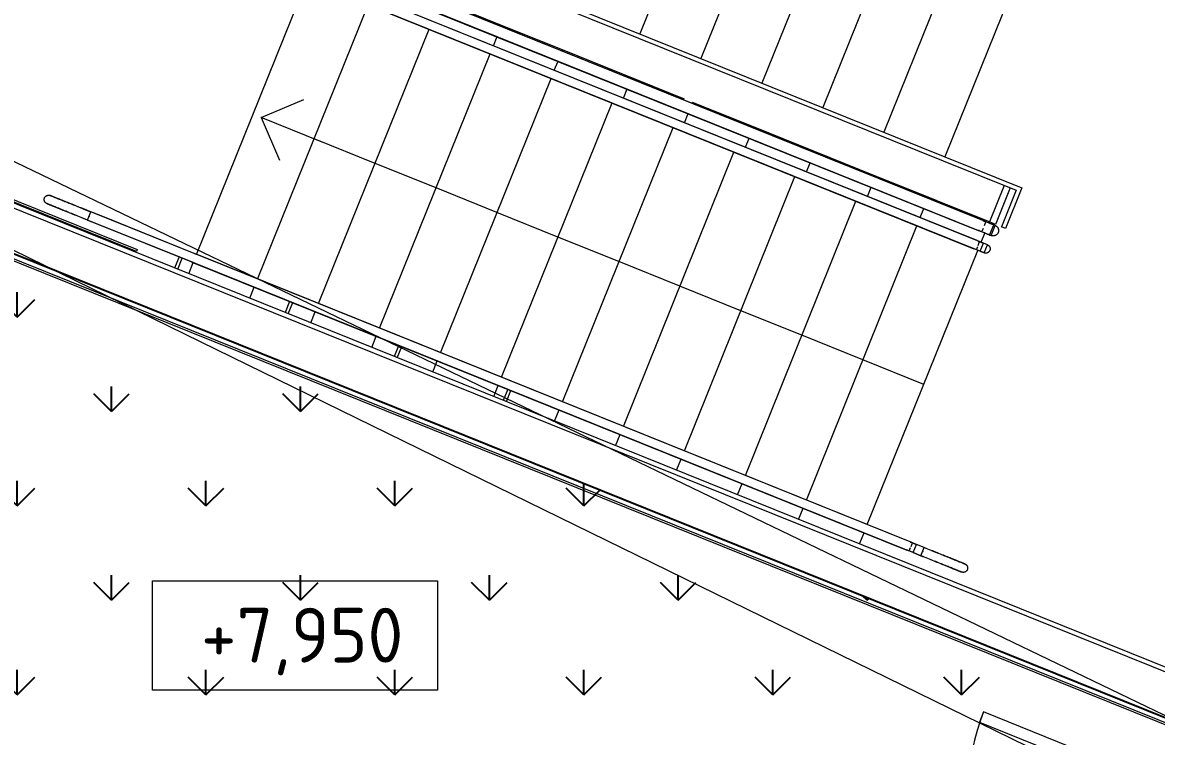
# Model space of a CAD drawing. Header units: millimetres. Extents: x -584918 to 2941280, y 3000189 to 4229862.
# Drawn here: x -462288 to -457115, y 4054237 to 4057495 of the extents above; entities that cross this region are included whole.
import ezdxf

# ---------------------------------------------------------------- set-up
doc = ezdxf.new("R2010")
doc.units = ezdxf.units.MM
for name, color, linetype, lineweight in [('Аннотация', 7, 'Continuous', 0), ('Двери', 7, 'Continuous', 0), ('Лестницы', 7, 'Continuous', 0), ('Ограждение', 7, 'Continuous', 0), ('Отметки', 7, 'Continuous', 0), ('Стены внутренние', 7, 'Continuous', 0), ('Стены отделка', 7, 'Continuous', 0), ('Стрелки вверх', 7, 'Continuous', 0), ('экспертиза ДУ', 1, 'Continuous', 0), ('экспертиза условные обозначения', 1, 'Continuous', 0)]:
    doc.layers.add(name, color=color, linetype=linetype, lineweight=lineweight)
doc.styles.add('GOST Common_2', font='', dxfattribs={"height": 500})
doc.styles.get('GOST Common_2').set_extended_font_data('GOST Common')

# ---------------------------------------------------------------- blocks, each defined once
blk = doc.blocks.new('ASVP_ДверьАлюминиеваяВитражная_2 полотна - Остекленная Внутренняя-6432282-АР Этаж 03')
at = {"layer": 'Двери', "lineweight": 18}
for p, q in [((-725, 32.5), (-725, -32.5)), ((-655, 32.5), (-725, 32.5)), ((-665, -32.5), (-665, 17.5)), ((-665, 17.5), (-655, 17.5)), ((-655, 17.5), (-655, 32.5)), ((655, 32.5), (725, 32.5)), ((655, 17.5), (655, 32.5)), ((665, 17.5), (655, 17.5)), ((665, -32.5), (665, 17.5)), ((725, 32.5), (725, -32.5)), ((-725, -32.5), (-665, -32.5)), ((-615, -32.5), (-665, -32.5)), ((-665, -32.5), (-665, -942.5)), ((-615, -942.5), (-615, -32.5)), ((615, -452.5), (615, -32.5)), ((615, -32.5), (665, -32.5)), ((665, -32.5), (665, -452.5)), ((725, -32.5), (665, -32.5)), ((665, -452.5), (615, -452.5)), ((-665, -942.5), (-615, -942.5))]:
    blk.add_line(p, q, dxfattribs=at)
at = {"layer": 'Двери'}
for centre, radius, start, end in [((-665, -32.5), 910, 270, 0), ((665, -32.5), 420, 180, 270)]:
    blk.add_arc(centre, radius, start, end, dxfattribs=at)
blk = doc.blocks.new('Ограждение - Ограждение-6853396-АР Этаж 03')
at = {"layer": 'Ограждение'}
for p, q in [((-20325.7, 32857.3), (-17237.1, 31612.6)), ((-20318.3, 32875.8), (-17229.6, 31631.2)), ((-17237.1, 31612.6), (-16903.2, 31478)), ((-17229.6, 31631.2), (-16877.2, 31489.1)), ((-16903.2, 31478), (-16970.5, 31311.1)), ((-16877.2, 31489.1), (-16951.9, 31303.6)), ((-16951.9, 31303.6), (-16970.5, 31311.1))]:
    blk.add_line(p, q, dxfattribs=at)
blk = doc.blocks.new('Тип перил - Перила_Внутренний_-6857432-АР Этаж 03')
at = {"layer": 'Ограждение'}
for p, q in [((-21134.5, 31358.6), (-21132.8, 31363)), ((-21079.8, 31360.7), (-21126.2, 31379.3)), ((-20654.8, 31189.4), (-21079.8, 31360.7)), ((-21141.1, 31342.2), (-21094.7, 31323.5)), ((-21094.7, 31323.5), (-20669.8, 31152.3)), ((-20657.3, 31147.3), (-17402.8, 29835.7)), ((-17387.8, 29872.8), (-20642.4, 31184.4)), ((-17323.3, 29846.9), (-17358.8, 29861.1)), ((-17373.7, 29824), (-17338.3, 29809.8)), ((-17329.9, 29830.5), (-17331.8, 29826))]:
    blk.add_line(p, q, dxfattribs=at)
at = {"layer": 'Ограждение', "flags": 128}
for points in [[(-20669.8, 31152.3), (-20668.6, 31151.8), (-20667.5, 31151.4), (-20666.4, 31150.9), (-20665.3, 31150.5), (-20664.2, 31150.1), (-20663.1, 31149.6), (-20662.1, 31149.2), (-20661, 31148.8), (-20660, 31148.3), (-20658.9, 31147.9), (-20657.9, 31147.5), (-20657.3, 31147.3)], [(-20642.4, 31184.4), (-20643.4, 31184.8), (-20644.4, 31185.2), (-20645.4, 31185.6), (-20646.5, 31186), (-20647.6, 31186.5), (-20648.6, 31186.9), (-20649.7, 31187.3), (-20650.8, 31187.8), (-20651.9, 31188.2), (-20653, 31188.7), (-20654.2, 31189.1), (-20654.8, 31189.4)], [(-17387.8, 29872.8), (-17385.5, 29871.9), (-17383.1, 29870.9), (-17380.6, 29869.9), (-17378.2, 29869), (-17375.7, 29868), (-17373.2, 29866.9), (-17370.6, 29865.9), (-17368.1, 29864.9), (-17365.5, 29863.8), (-17362.9, 29862.8), (-17360.3, 29861.8), (-17358.8, 29861.1)], [(-17373.7, 29824), (-17376.3, 29825.1), (-17378.9, 29826.1), (-17381.5, 29827.2), (-17384.1, 29828.2), (-17386.6, 29829.2), (-17389.2, 29830.3), (-17391.7, 29831.3), (-17394.1, 29832.3), (-17396.6, 29833.2), (-17399, 29834.2), (-17401.4, 29835.2), (-17402.8, 29835.7)]]:
    blk.add_lwpolyline(points, dxfattribs=at)
blk = doc.blocks.new('Тип перил - Дуга D40_расстояние между поручнями 400-V18-АР Этаж 03')
at = {"layer": 'Ограждение'}
for p, q in [((0, 0), (0, 2.3)), ((0, -2.5), (0, 0))]:
    blk.add_line(p, q, dxfattribs=at)
at = {"layer": 'Ограждение', "flags": 128}
for points in [[(0, 20), (8, 20), (16, 20), (23.9, 20), (31.9, 20), (39.7, 20), (47.5, 20), (55.3, 20), (62.9, 20), (70.5, 20), (77.9, 20), (85.2, 20), (92.4, 20), (99.4, 20), (106.2, 20), (112.9, 20), (119.4, 20), (125.8, 20), (131.9, 20), (137.8, 20), (143.5, 20), (148.9, 20), (154.1, 20), (159.1, 20), (163.8, 20), (168.3, 20), (172.5, 20), (176.4, 20), (180, 20), (183.4, 20), (186.4, 20), (189.2, 20), (191.6, 20), (193.7, 20), (195.6, 20), (197.1, 20), (198.3, 20), (199.2, 20), (199.7, 20), (200, 20), (200, 20)], [(200, 20), (199.8, 20), (199.4, 20), (198.6, 20), (197.4, 20), (196, 20), (194.3, 20), (192.2, 20), (189.8, 20), (187.2, 20), (184.2, 20), (181, 20), (177.4, 20), (173.6, 20), (169.5, 20), (165.1, 20), (160.4, 20), (155.5, 20), (150.4, 20), (145, 20), (139.3, 20), (133.5, 20), (127.4, 20), (121.2, 20), (114.7, 20), (108.1, 20), (101.2, 20), (94.3, 20), (87.1, 20), (79.9, 20), (72.5, 20), (65, 20), (57.3, 20), (49.6, 20), (41.8, 20), (34, 20), (26.1, 20), (18.1, 20), (10.2, 20), (2.2, 20), (0, 20)], [(200, 20), (200.8, 20), (201.6, 19.9), (202.4, 19.9), (203.2, 19.7), (204, 19.6), (204.8, 19.4), (205.5, 19.2), (206.3, 19), (207, 18.7), (207.8, 18.4), (208.5, 18.1), (209.2, 17.7), (209.9, 17.4), (210.6, 16.9), (211.3, 16.5), (211.9, 16), (212.6, 15.6), (213.2, 15), (213.8, 14.5), (214.3, 13.9), (214.9, 13.3), (215.4, 12.7), (215.9, 12.1), (216.4, 11.5), (216.8, 10.8), (217.2, 10.1), (217.6, 9.4), (218, 8.7), (218.3, 8), (218.6, 7.2), (218.9, 6.5), (219.2, 5.7), (219.4, 5), (219.6, 4.2), (219.7, 3.4), (219.8, 2.6), (219.9, 1.8), (220, 1), (220, 0.2), (220, 0)], [(220, 0), (220, -0.8), (219.9, -1.6), (219.9, -2.4), (219.7, -3.2), (219.6, -4), (219.4, -4.8), (219.2, -5.5), (219, -6.3), (218.7, -7), (218.4, -7.8), (218.1, -8.5), (217.7, -9.2), (217.4, -9.9), (216.9, -10.6), (216.5, -11.3), (216, -11.9), (215.6, -12.6), (215, -13.2), (214.5, -13.8), (213.9, -14.3), (213.3, -14.9), (212.7, -15.4), (212.1, -15.9), (211.5, -16.4), (210.8, -16.8), (210.1, -17.2), (209.4, -17.6), (208.7, -18), (208, -18.3), (207.2, -18.6), (206.5, -18.9), (205.7, -19.2), (205, -19.4), (204.2, -19.6), (203.4, -19.7), (202.6, -19.8), (201.8, -19.9), (201, -20), (200.2, -20), (200, -20)], [(0, -20), (8, -20), (16, -20), (23.9, -20), (31.9, -20), (39.7, -20), (47.5, -20), (55.3, -20), (62.9, -20), (70.5, -20), (77.9, -20), (85.2, -20), (92.4, -20), (99.4, -20), (106.2, -20), (112.9, -20), (119.4, -20), (125.8, -20), (131.9, -20), (137.8, -20), (143.5, -20), (148.9, -20), (154.1, -20), (159.1, -20), (163.8, -20), (168.3, -20), (172.5, -20), (176.4, -20), (180, -20), (183.4, -20), (186.4, -20), (189.2, -20), (191.6, -20), (193.7, -20), (195.6, -20), (197.1, -20), (198.3, -20), (199.2, -20), (199.7, -20), (200, -20), (200, -20)], [(200, -20), (199.8, -20), (199.4, -20), (198.6, -20), (197.4, -20), (196, -20), (194.3, -20), (192.2, -20), (189.8, -20), (187.2, -20), (184.2, -20), (181, -20), (177.4, -20), (173.6, -20), (169.5, -20), (165.1, -20), (160.4, -20), (155.5, -20), (150.4, -20), (145, -20), (139.3, -20), (133.5, -20), (127.4, -20), (121.2, -20), (114.7, -20), (108.1, -20), (101.2, -20), (94.3, -20), (87.1, -20), (79.9, -20), (72.5, -20), (65, -20), (57.3, -20), (49.6, -20), (41.8, -20), (34, -20), (26.1, -20), (18.1, -20), (10.2, -20), (2.2, -20), (0, -20)]]:
    blk.add_lwpolyline(points, dxfattribs=at)
blk = doc.blocks.new('Тип перил - Дуга D40_расстояние между поручнями 400-V19-АР Этаж 03')
at = {"layer": 'Ограждение'}
for p, q in [((0, 0), (0, 2.3)), ((0, -2.3), (0, 0))]:
    blk.add_line(p, q, dxfattribs=at)
at = {"layer": 'Ограждение', "flags": 128}
for points in [[(0, 20), (8, 20), (16, 20), (23.9, 20), (31.9, 20), (39.7, 20), (47.5, 20), (55.3, 20), (62.9, 20), (70.5, 20), (77.9, 20), (85.2, 20), (92.4, 20), (99.4, 20), (106.2, 20), (112.9, 20), (119.4, 20), (125.8, 20), (131.9, 20), (137.8, 20), (143.5, 20), (148.9, 20), (154.1, 20), (159.1, 20), (163.8, 20), (168.3, 20), (172.5, 20), (176.4, 20), (180, 20), (183.4, 20), (186.4, 20), (189.2, 20), (191.6, 20), (193.7, 20), (195.6, 20), (197.1, 20), (198.3, 20), (199.2, 20), (199.7, 20), (200, 20), (200, 20)], [(200, 20), (199.8, 20), (199.4, 20), (198.6, 20), (197.4, 20), (196, 20), (194.3, 20), (192.2, 20), (189.8, 20), (187.2, 20), (184.2, 20), (181, 20), (177.4, 20), (173.6, 20), (169.5, 20), (165.1, 20), (160.4, 20), (155.5, 20), (150.4, 20), (145, 20), (139.3, 20), (133.5, 20), (127.4, 20), (121.2, 20), (114.7, 20), (108.1, 20), (101.2, 20), (94.3, 20), (87.1, 20), (79.9, 20), (72.5, 20), (65, 20), (57.3, 20), (49.6, 20), (41.8, 20), (34, 20), (26.1, 20), (18.1, 20), (10.2, 20), (2.2, 20), (0, 20)], [(200, 20), (200.8, 20), (201.6, 19.9), (202.4, 19.9), (203.2, 19.7), (204, 19.6), (204.8, 19.4), (205.5, 19.2), (206.3, 19), (207, 18.7), (207.8, 18.4), (208.5, 18.1), (209.2, 17.7), (209.9, 17.4), (210.6, 16.9), (211.3, 16.5), (211.9, 16), (212.6, 15.6), (213.2, 15), (213.8, 14.5), (214.3, 13.9), (214.9, 13.3), (215.4, 12.7), (215.9, 12.1), (216.4, 11.5), (216.8, 10.8), (217.2, 10.1), (217.6, 9.4), (218, 8.7), (218.3, 8), (218.6, 7.2), (218.9, 6.5), (219.2, 5.7), (219.4, 5), (219.6, 4.2), (219.7, 3.4), (219.8, 2.6), (219.9, 1.8), (220, 1), (220, 0.2), (220, 0)], [(0, -20), (8, -20), (16, -20), (23.9, -20), (31.9, -20), (39.7, -20), (47.5, -20), (55.3, -20), (62.9, -20), (70.5, -20), (77.9, -20), (85.2, -20), (92.4, -20), (99.4, -20), (106.2, -20), (112.9, -20), (119.4, -20), (125.8, -20), (131.9, -20), (137.8, -20), (143.5, -20), (148.9, -20), (154.1, -20), (159.1, -20), (163.8, -20), (168.3, -20), (172.5, -20), (176.4, -20), (180, -20), (183.4, -20), (186.4, -20), (189.2, -20), (191.6, -20), (193.7, -20), (195.6, -20), (197.1, -20), (198.3, -20), (199.2, -20), (199.7, -20), (200, -20), (200, -20)], [(200, -20), (199.8, -20), (199.4, -20), (198.6, -20), (197.4, -20), (196, -20), (194.3, -20), (192.2, -20), (189.8, -20), (187.2, -20), (184.2, -20), (181, -20), (177.4, -20), (173.6, -20), (169.5, -20), (165.1, -20), (160.4, -20), (155.5, -20), (150.4, -20), (145, -20), (139.3, -20), (133.5, -20), (127.4, -20), (121.2, -20), (114.7, -20), (108.1, -20), (101.2, -20), (94.3, -20), (87.1, -20), (79.9, -20), (72.5, -20), (65, -20), (57.3, -20), (49.6, -20), (41.8, -20), (34, -20), (26.1, -20), (18.1, -20), (10.2, -20), (2.2, -20), (0, -20)], [(220, 0), (220, -0.8), (219.9, -1.6), (219.9, -2.4), (219.7, -3.2), (219.6, -4), (219.4, -4.8), (219.2, -5.5), (219, -6.3), (218.7, -7), (218.4, -7.8), (218.1, -8.5), (217.7, -9.2), (217.4, -9.9), (216.9, -10.6), (216.5, -11.3), (216, -11.9), (215.6, -12.6), (215, -13.2), (214.5, -13.8), (213.9, -14.3), (213.3, -14.9), (212.7, -15.4), (212.1, -15.9), (211.5, -16.4), (210.8, -16.8), (210.1, -17.2), (209.4, -17.6), (208.7, -18), (208, -18.3), (207.2, -18.6), (206.5, -18.9), (205.7, -19.2), (205, -19.4), (204.2, -19.6), (203.4, -19.7), (202.6, -19.8), (201.8, -19.9), (201, -20), (200.2, -20), (200, -20)]]:
    blk.add_lwpolyline(points, dxfattribs=at)
blk = doc.blocks.new('Тип перил - Перила_Внутренний_-V20-АР Этаж 03')
at = {"layer": 'Ограждение'}
for p, q in [((-21141.1, 31342.2), (-21126.2, 31379.3)), ((-20654.8, 31189.4), (-21126.2, 31379.3)), ((-20669.8, 31152.3), (-21141.1, 31342.2)), ((-20649, 31143.9), (-20669.8, 31152.3)), ((-20634.1, 31181), (-20654.8, 31189.4)), ((-17394.5, 29832.4), (-20649, 31143.9)), ((-17379.5, 29869.5), (-20634.1, 31181)), ((-17383.1, 29852.2), (-17376.6, 29868.3)), ((-17383.1, 29852.2), (-17376.6, 29868.3)), ((-17376.6, 29868.3), (-17379.5, 29869.5)), ((-17358.8, 29861.1), (-17376.6, 29868.3)), ((-17373.7, 29824), (-17358.8, 29861.1)), ((-17373.7, 29824), (-17358.8, 29861.1)), ((-17323.3, 29846.9), (-17358.8, 29861.1)), ((-17391.6, 29831.2), (-17394.5, 29832.4)), ((-17391.6, 29831.2), (-17385.3, 29846.8)), ((-17391.6, 29831.2), (-17385.3, 29846.8)), ((-17373.7, 29824), (-17391.6, 29831.2)), ((-17338.3, 29809.8), (-17373.7, 29824)), ((-17338.3, 29809.8), (-17323.3, 29846.9))]:
    blk.add_line(p, q, dxfattribs=at)
blk = doc.blocks.new('Тип перил - Перила_Внутренний_-6857442-АР Этаж 03')
at = {"layer": 'Ограждение', "flags": 128}
for points in [[(-20669.8, 31152.3), (-20668.6, 31151.8), (-20667.5, 31151.4), (-20666.4, 31150.9), (-20665.3, 31150.5)], [(-20661, 31148.8), (-20660, 31148.3), (-20658.9, 31147.9), (-20657.9, 31147.5), (-20657.3, 31147.3)], [(-20649.7, 31187.3), (-20650.8, 31187.8), (-20651.9, 31188.2), (-20653, 31188.7), (-20654.2, 31189.1), (-20654.8, 31189.4)], [(-20642.4, 31184.4), (-20643.4, 31184.8), (-20644.4, 31185.2), (-20645.4, 31185.6), (-20646.5, 31186)]]:
    blk.add_lwpolyline(points, dxfattribs=at)
blk = doc.blocks.new('Тип перил - Перила_Внутренний_-V21-АР Этаж 03')
at = {"layer": 'Ограждение'}
for p, q in [((-20657.3, 31147.2), (-20669.8, 31152.3)), ((-20642.3, 31184.3), (-20654.8, 31189.4))]:
    blk.add_line(p, q, dxfattribs=at)
blk = doc.blocks.new('ADSK_Ограждение_Опоры_Г_образная - D15 высота60 консоль80-V22-АР Этаж 03')
at = {"layer": 'Ограждение'}
for p, q in [((-7.5, 75), (-7.5, 20)), ((7.5, 20), (7.5, 75))]:
    blk.add_line(p, q, dxfattribs=at)
blk = doc.blocks.new('Тип верхнего поручня - Верхний поручень_Внутренний_-6857754-АР Этаж 03')
at = {"layer": 'Ограждение'}
for p, q in [((-19759.8, 34408.7), (-19771.2, 34380.4)), ((-19771.2, 34380.4), (-20417.9, 32775.8)), ((-20371.5, 32757.1), (-19724.9, 34361.7)), ((-19738.8, 34400.2), (-19734.5, 34398.5)), ((-19724.9, 34361.7), (-19713.5, 34390)), ((-20110.7, 32571.2), (-20330, 32659.5)), ((-20348.6, 32613.1), (-20129.4, 32524.8)), ((-17057.9, 31341), (-20079.6, 32558.6)), ((-20098.3, 32512.3), (-17076.6, 31294.6)), ((-16999.7, 31317.5), (-17006.1, 31320.1)), ((-17024.8, 31273.7), (-17018.4, 31271.1)), ((-17008.2, 31296.5), (-17009.9, 31292.1))]:
    blk.add_line(p, q, dxfattribs=at)
at = {"layer": 'Ограждение', "flags": 128}
for points in [[(-20417.9, 32775.8), (-20419.6, 32771.1), (-20421.2, 32766.4), (-20422.6, 32761.6), (-20423.8, 32756.7), (-20424.8, 32751.8), (-20425.6, 32746.9), (-20426.3, 32741.9), (-20426.7, 32737), (-20426.9, 32732), (-20426.9, 32727), (-20426.7, 32722), (-20426.3, 32717), (-20425.8, 32712), (-20425, 32707.1), (-20424, 32702.2), (-20422.8, 32697.3), (-20421.5, 32692.5), (-20419.9, 32687.8), (-20418.2, 32683.1), (-20416.2, 32678.5), (-20414.1, 32673.9), (-20411.8, 32669.5), (-20409.3, 32665.1), (-20406.7, 32660.9), (-20403.9, 32656.8), (-20400.9, 32652.8), (-20397.8, 32648.9), (-20394.5, 32645.1), (-20391.1, 32641.5), (-20387.5, 32638), (-20383.8, 32634.6), (-20379.9, 32631.4), (-20376, 32628.4), (-20371.9, 32625.5), (-20367.7, 32622.8), (-20363.4, 32620.2), (-20359, 32617.9), (-20354.5, 32615.7), (-20349.9, 32613.7), (-20348.6, 32613.1)], [(-20330, 32659.5), (-20332.7, 32660.7), (-20335.4, 32662), (-20338.1, 32663.4), (-20340.7, 32664.9), (-20343.2, 32666.5), (-20345.7, 32668.2), (-20348.1, 32670), (-20350.4, 32671.9), (-20352.7, 32673.9), (-20354.8, 32675.9), (-20356.9, 32678.1), (-20358.9, 32680.3), (-20360.8, 32682.6), (-20362.6, 32685), (-20364.3, 32687.5), (-20366, 32690), (-20367.5, 32692.6), (-20368.9, 32695.3), (-20370.2, 32698), (-20371.4, 32700.7), (-20372.4, 32703.5), (-20373.4, 32706.4), (-20374.3, 32709.2), (-20375, 32712.2), (-20375.6, 32715.1), (-20376.1, 32718), (-20376.5, 32721), (-20376.8, 32724), (-20376.9, 32727), (-20376.9, 32730), (-20376.8, 32733), (-20376.6, 32736), (-20376.3, 32739), (-20375.8, 32741.9), (-20375.2, 32744.9), (-20374.6, 32747.8), (-20373.7, 32750.7), (-20372.8, 32753.6), (-20371.8, 32756.4), (-20371.5, 32757.1)], [(-20079.6, 32558.6), (-20082.1, 32559.6), (-20084.7, 32560.7), (-20087.3, 32561.7), (-20089.9, 32562.8), (-20092.6, 32563.9), (-20095.3, 32564.9), (-20098, 32566), (-20100.7, 32567.2), (-20103.5, 32568.3), (-20106.3, 32569.4), (-20109.1, 32570.5), (-20110.7, 32571.2)], [(-20129.4, 32524.8), (-20126.6, 32523.7), (-20123.8, 32522.5), (-20121.1, 32521.4), (-20118.3, 32520.3), (-20115.6, 32519.2), (-20112.9, 32518.1), (-20110.2, 32517), (-20107.5, 32516), (-20104.9, 32514.9), (-20102.3, 32513.9), (-20099.8, 32512.8), (-20098.3, 32512.3)], [(-17057.9, 31341), (-17053.8, 31339.3), (-17049.5, 31337.5), (-17045.2, 31335.8), (-17040.8, 31334), (-17036.3, 31332.2), (-17031.8, 31330.4), (-17027.3, 31328.6), (-17022.7, 31326.7), (-17018.1, 31324.9), (-17013.5, 31323), (-17008.8, 31321.2), (-17006.1, 31320.1)], [(-17024.8, 31273.7), (-17029.4, 31275.5), (-17034.1, 31277.4), (-17038.7, 31279.3), (-17043.3, 31281.1), (-17047.8, 31283), (-17052.3, 31284.8), (-17056.8, 31286.6), (-17061.3, 31288.4), (-17065.6, 31290.1), (-17069.9, 31291.9), (-17074.2, 31293.6), (-17076.6, 31294.6)]]:
    blk.add_lwpolyline(points, dxfattribs=at)
blk = doc.blocks.new('Тип верхнего поручня - D50-2949473-АР Этаж 03')
at = {"layer": 'Ограждение', "flags": 128}
for points in [[(0, 25), (1, 25), (2, 24.9), (3, 24.8), (4, 24.7), (5, 24.5), (5.9, 24.3), (6.9, 24), (7.9, 23.7), (8.8, 23.4), (9.7, 23), (10.6, 22.6), (11.5, 22.2), (12.4, 21.7), (13.3, 21.2), (14.1, 20.6), (14.9, 20.1), (15.7, 19.4), (16.5, 18.8), (17.2, 18.1), (17.9, 17.4), (18.6, 16.7), (19.3, 15.9), (19.9, 15.1), (20.5, 14.3), (21, 13.5), (21.6, 12.7), (22, 11.8), (22.5, 10.9), (22.9, 10), (23.3, 9.1), (23.6, 8.1), (24, 7.2), (24.2, 6.2), (24.4, 5.2), (24.6, 4.2), (24.8, 3.3), (24.9, 2.3), (25, 1.3), (25, 0.3), (25, 0)], [(25, 0), (25, -1), (24.9, -2), (24.8, -3), (24.7, -4), (24.5, -5), (24.3, -5.9), (24, -6.9), (23.7, -7.9), (23.4, -8.8), (23, -9.7), (22.6, -10.6), (22.2, -11.5), (21.7, -12.4), (21.2, -13.3), (20.6, -14.1), (20.1, -14.9), (19.4, -15.7), (18.8, -16.5), (18.1, -17.2), (17.4, -17.9), (16.7, -18.6), (15.9, -19.3), (15.1, -19.9), (14.3, -20.5), (13.5, -21), (12.7, -21.6), (11.8, -22), (10.9, -22.5), (10, -22.9), (9.1, -23.3), (8.1, -23.6), (7.2, -24), (6.2, -24.2), (5.2, -24.4), (4.2, -24.6), (3.3, -24.8), (2.3, -24.9), (1.3, -25), (0.3, -25), (0, -25)]]:
    blk.add_lwpolyline(points, dxfattribs=at)
blk = doc.blocks.new('Тип верхнего поручня - Верхний поручень_Внутренний_-V24-АР Этаж 03')
at = {"layer": 'Ограждение'}
for p, q in [((-20417.9, 32775.8), (-19759.8, 34408.7)), ((-19759.8, 34408.7), (-19713.5, 34390)), ((-20371.5, 32757.1), (-19713.5, 34390)), ((-20110.7, 32571.2), (-20330, 32659.5)), ((-20129.4, 32524.8), (-20348.6, 32613.1)), ((-20069.2, 32554.4), (-20110.7, 32571.2)), ((-17047.6, 31336.8), (-20069.2, 32554.4)), ((-20087.9, 32508.1), (-20129.4, 32524.8)), ((-17066.3, 31290.4), (-20087.9, 32508.1)), ((-17060.5, 31288.1), (-17053.4, 31305.7)), ((-17060.5, 31288.1), (-17053.4, 31305.7)), ((-17048.9, 31316.8), (-17041.8, 31334.4)), ((-17048.9, 31316.8), (-17041.8, 31334.4)), ((-17041.8, 31334.4), (-17047.6, 31336.8)), ((-17006.1, 31320.1), (-17041.8, 31334.4)), ((-17024.8, 31273.7), (-17006.1, 31320.1)), ((-17024.8, 31273.7), (-17006.1, 31320.1)), ((-17009, 31294.3), (-16999.7, 31317.5)), ((-16999.7, 31317.5), (-17006.1, 31320.1)), ((-17060.5, 31288.1), (-17066.3, 31290.4)), ((-17024.8, 31273.7), (-17060.5, 31288.1)), ((-17018.4, 31271.1), (-17024.8, 31273.7)), ((-17018.4, 31271.1), (-17009.3, 31293.6))]:
    blk.add_line(p, q, dxfattribs=at)
for radius in [125, 75]:
    blk.add_arc((-20301.9, 32729.1), radius, 158.0513, 248.0513, dxfattribs=at)
blk = doc.blocks.new('Тип перил - Перила_Внутренний_-6857768-АР Этаж 03')
at = {"layer": 'Ограждение'}
for p, q in [((-19838.7, 34440.5), (-19850.1, 34412.2)), ((-19822.3, 34433.9), (-19817.9, 34432.1)), ((-19813, 34397.2), (-19801.6, 34425.5)), ((-19857.5, 34393.6), (-20549, 32677.7)), ((-20511.9, 32662.8), (-19820.4, 34378.7)), ((-20135.3, 32478.6), (-20495.3, 32623.7)), ((-20510.3, 32586.6), (-20150.2, 32441.5)), ((-20137.8, 32436.5), (-17096.5, 31211)), ((-17081.6, 31248.1), (-20122.8, 32473.6)), ((-17067.5, 31199.3), (-17050.2, 31192.3)), ((-17035.2, 31229.4), (-17052.6, 31236.4)), ((-17041.8, 31213), (-17043.6, 31208.6))]:
    blk.add_line(p, q, dxfattribs=at)
at = {"layer": 'Ограждение', "flags": 128}
for points in [[(-20549, 32677.7), (-20550, 32675.1), (-20550.9, 32672.5), (-20551.7, 32669.8), (-20552.4, 32667), (-20552.9, 32664.3), (-20553.4, 32661.5), (-20553.7, 32658.8), (-20554, 32656), (-20554.1, 32653.2), (-20554.1, 32650.4), (-20554, 32647.6), (-20553.8, 32644.8), (-20553.5, 32642), (-20553, 32639.2), (-20552.5, 32636.5), (-20551.8, 32633.8), (-20551, 32631.1), (-20550.2, 32628.4), (-20549.2, 32625.8), (-20548.1, 32623.2), (-20546.9, 32620.7), (-20545.6, 32618.2), (-20544.3, 32615.8), (-20542.8, 32613.4), (-20541.2, 32611.1), (-20539.5, 32608.8), (-20537.8, 32606.6), (-20535.9, 32604.5), (-20534, 32602.5), (-20532, 32600.5), (-20529.9, 32598.7), (-20527.8, 32596.9), (-20525.6, 32595.2), (-20523.3, 32593.5), (-20520.9, 32592), (-20518.5, 32590.6), (-20516.1, 32589.3), (-20513.5, 32588), (-20511, 32586.9), (-20510.3, 32586.6)], [(-20495.3, 32623.7), (-20496.4, 32624.2), (-20497.5, 32624.7), (-20498.6, 32625.3), (-20499.6, 32625.9), (-20500.6, 32626.5), (-20501.6, 32627.2), (-20502.6, 32627.9), (-20503.5, 32628.7), (-20504.4, 32629.5), (-20505.3, 32630.3), (-20506.1, 32631.2), (-20506.9, 32632.1), (-20507.7, 32633), (-20508.4, 32633.9), (-20509.1, 32634.9), (-20509.7, 32635.9), (-20510.3, 32637), (-20510.9, 32638), (-20511.4, 32639.1), (-20511.9, 32640.2), (-20512.3, 32641.3), (-20512.7, 32642.5), (-20513, 32643.6), (-20513.3, 32644.8), (-20513.6, 32646), (-20513.8, 32647.1), (-20513.9, 32648.3), (-20514, 32649.5), (-20514.1, 32650.7), (-20514.1, 32651.9), (-20514.1, 32653.1), (-20514, 32654.3), (-20513.8, 32655.5), (-20513.7, 32656.7), (-20513.4, 32657.9), (-20513.2, 32659.1), (-20512.8, 32660.2), (-20512.5, 32661.3), (-20512.1, 32662.5), (-20511.9, 32662.8)], [(-20150.2, 32441.5), (-20149.1, 32441.1), (-20148, 32440.6), (-20146.9, 32440.2), (-20145.8, 32439.8), (-20144.7, 32439.3), (-20143.6, 32438.9), (-20142.5, 32438.4), (-20141.5, 32438), (-20140.4, 32437.6), (-20139.4, 32437.2), (-20138.4, 32436.8), (-20137.8, 32436.5)], [(-20122.8, 32473.6), (-20123.8, 32474), (-20124.8, 32474.4), (-20125.9, 32474.9), (-20126.9, 32475.3), (-20128, 32475.7), (-20129.1, 32476.2), (-20130.2, 32476.6), (-20131.3, 32477), (-20132.4, 32477.5), (-20133.5, 32477.9), (-20134.6, 32478.4), (-20135.3, 32478.6)], [(-17081.6, 31248.1), (-17079.2, 31247.1), (-17076.9, 31246.1), (-17074.4, 31245.2), (-17072, 31244.2), (-17069.5, 31243.2), (-17067, 31242.2), (-17064.4, 31241.1), (-17061.8, 31240.1), (-17059.3, 31239.1), (-17056.7, 31238), (-17054.1, 31237), (-17052.6, 31236.4)], [(-17067.5, 31199.3), (-17070.1, 31200.3), (-17072.7, 31201.3), (-17075.3, 31202.4), (-17077.8, 31203.4), (-17080.4, 31204.5), (-17082.9, 31205.5), (-17085.4, 31206.5), (-17087.9, 31207.5), (-17090.4, 31208.5), (-17092.8, 31209.4), (-17095.2, 31210.4), (-17096.5, 31211)]]:
    blk.add_lwpolyline(points, dxfattribs=at)
blk = doc.blocks.new('Тип перил - D40-138916-АР Этаж 03')
at = {"layer": 'Ограждение', "flags": 128}
for points in [[(0, 20), (0.8, 20), (1.6, 19.9), (2.4, 19.9), (3.2, 19.7), (4, 19.6), (4.8, 19.4), (5.5, 19.2), (6.3, 19), (7, 18.7), (7.8, 18.4), (8.5, 18.1), (9.2, 17.7), (9.9, 17.4), (10.6, 16.9), (11.3, 16.5), (11.9, 16), (12.6, 15.6), (13.2, 15), (13.8, 14.5), (14.3, 13.9), (14.9, 13.3), (15.4, 12.7), (15.9, 12.1), (16.4, 11.5), (16.8, 10.8), (17.2, 10.1), (17.6, 9.4), (18, 8.7), (18.3, 8), (18.6, 7.2), (18.9, 6.5), (19.2, 5.7), (19.4, 5), (19.6, 4.2), (19.7, 3.4), (19.8, 2.6), (19.9, 1.8), (20, 1), (20, 0.2), (20, 0)], [(20, 0), (20, -0.8), (19.9, -1.6), (19.9, -2.4), (19.7, -3.2), (19.6, -4), (19.4, -4.8), (19.2, -5.5), (19, -6.3), (18.7, -7), (18.4, -7.8), (18.1, -8.5), (17.7, -9.2), (17.4, -9.9), (16.9, -10.6), (16.5, -11.3), (16, -11.9), (15.6, -12.6), (15, -13.2), (14.5, -13.8), (13.9, -14.3), (13.3, -14.9), (12.7, -15.4), (12.1, -15.9), (11.5, -16.4), (10.8, -16.8), (10.1, -17.2), (9.4, -17.6), (8.7, -18), (8, -18.3), (7.2, -18.6), (6.5, -18.9), (5.7, -19.2), (5, -19.4), (4.2, -19.6), (3.4, -19.7), (2.6, -19.8), (1.8, -19.9), (1, -20), (0.2, -20), (0, -20)]]:
    blk.add_lwpolyline(points, dxfattribs=at)
blk = doc.blocks.new('Тип перил - Перила_Внутренний_-V26-АР Этаж 03')
at = {"layer": 'Ограждение'}
for p, q in [((-19850.1, 34412.2), (-19838.7, 34440.5)), ((-19838.7, 34440.5), (-19801.6, 34425.5)), ((-19813, 34397.2), (-19801.6, 34425.5)), ((-20549, 32677.7), (-19857.5, 34393.6)), ((-20511.9, 32662.8), (-19820.4, 34378.7)), ((-20135.3, 32478.6), (-20495.3, 32623.7)), ((-20150.2, 32441.5), (-20510.3, 32586.6)), ((-20129.5, 32433.2), (-20150.2, 32441.5)), ((-20114.5, 32470.3), (-20135.3, 32478.6)), ((-17073.3, 31244.7), (-20114.5, 32470.3)), ((-17088.2, 31207.6), (-20129.5, 32433.2)), ((-17085.3, 31206.4), (-17088.2, 31207.6)), ((-17085.3, 31206.4), (-17079.1, 31222)), ((-17085.3, 31206.4), (-17079.1, 31222)), ((-17067.5, 31199.3), (-17085.3, 31206.4)), ((-17077.3, 31226.4), (-17070.4, 31243.5)), ((-17077.3, 31226.4), (-17070.4, 31243.5)), ((-17070.4, 31243.5), (-17073.3, 31244.7)), ((-17052.6, 31236.4), (-17070.4, 31243.5)), ((-17067.5, 31199.3), (-17052.6, 31236.4)), ((-17067.5, 31199.3), (-17052.6, 31236.4)), ((-17050.2, 31192.3), (-17067.5, 31199.3)), ((-17035.2, 31229.4), (-17052.6, 31236.4)), ((-17050.2, 31192.3), (-17035.2, 31229.4))]:
    blk.add_line(p, q, dxfattribs=at)
for radius in [70, 30]:
    blk.add_arc((-20484.1, 32651.6), radius, 158.0513, 248.0513, dxfattribs=at)
blk = doc.blocks.new('Высотные отметки - Рамка-5093-АР Этаж 03')
at = {"layer": 'Аннотация'}
for p, q in [((-6.5, 0), (-6.5, 5)), ((-6.5, 5), (6.5, 5)), ((6.5, 5), (6.5, 0)), ((6.5, 0), (-6.5, 0))]:
    blk.add_line(p, q, dxfattribs=at)

msp = doc.modelspace()

# ---------------------------------------------------------------- hatches: boundary and pattern name
at = {"layer": 'экспертиза условные обозначения', "lineweight": -3}
h = msp.add_hatch(dxfattribs=at)
h.set_pattern_fill('GRASS', color=3, scale=24)
h.set_pattern_definition([(90, (-441193.04, 3779846), (-431.0523, 431.0523), [114.3, -747.8046]), (45, (-441193.04, 3779846), (-431.0523, 431.0523), [114.3, -495.3]), (135, (-441193.04, 3779846), (-431.0523, -431.0523), [114.3, -495.3])])
edge = h.paths.add_edge_path()
edge.add_line((-462133.121, 4050786.149), (-462133.121, 4052681.959))
edge.add_arc((-461038, 4052689.186), 1095.144, 67.673189, 180.378112, ccw=False)
edge.add_line((-460621.967, 4053702.23), (-457665.584, 4052510.852))
edge.add_line((-457665.584, 4052510.852), (-456955.409, 4054273.138))
edge.add_line((-456955.409, 4054273.138), (-464933.121, 4057488.036))
edge.add_line((-464933.121, 4057488.036), (-464933.121, 4050786.149))
edge.add_line((-464933.121, 4050786.149), (-462133.121, 4050786.149))

# ---------------------------------------------------------------- linework, layer by layer
at = {"layer": 'Лестницы'}
for p, q in [((-458881.455, 4058909.065), (-459472.022, 4057443.585)), ((-458881.455, 4058909.065), (-459472.022, 4057443.585)), ((-458603.2, 4058796.932), (-459193.766, 4057331.453)), ((-458603.2, 4058796.932), (-459193.766, 4057331.453)), ((-458324.944, 4058684.799), (-458915.511, 4057219.32)), ((-458324.944, 4058684.799), (-458915.511, 4057219.32)), ((-458046.688, 4058572.667), (-458637.255, 4057107.187)), ((-458046.688, 4058572.667), (-458637.255, 4057107.187)), ((-457768.433, 4058460.534), (-458358.999, 4056995.054)), ((-457768.433, 4058460.534), (-458358.999, 4056995.054)), ((-457501.39, 4058320.575), (-458080.744, 4056882.921)), ((-457501.39, 4058320.575), (-458080.744, 4056882.921)), ((-461495.124, 4056436.392), (-460990.243, 4057689.245)), ((-461495.124, 4056436.392), (-460990.243, 4057689.245)), ((-461216.726, 4056324.61), (-460712.129, 4057576.761)), ((-461216.726, 4056324.61), (-460712.129, 4057576.761)), ((-460103.289, 4057482.347), (-460381.544, 4057594.48)), ((-460938.471, 4056212.477), (-460433.873, 4057464.628)), ((-460938.471, 4056212.477), (-460433.873, 4057464.628)), ((-460105.157, 4057477.71), (-460103.289, 4057482.347)), ((-460105.157, 4057477.71), (-460103.289, 4057482.347)), ((-459825.033, 4057370.215), (-460103.289, 4057482.347)), ((-460140.666, 4057389.595), (-460123.846, 4057431.334)), ((-460140.666, 4057389.595), (-460123.846, 4057431.334)), ((-460660.215, 4056100.344), (-460155.617, 4057352.495)), ((-460660.215, 4056100.344), (-460155.617, 4057352.495)), ((-459826.902, 4057365.577), (-459825.033, 4057370.215)), ((-459826.902, 4057365.577), (-459825.033, 4057370.215)), ((-459546.777, 4057258.082), (-459825.033, 4057370.215)), ((-459862.41, 4057277.463), (-459845.591, 4057319.201)), ((-459862.41, 4057277.463), (-459845.591, 4057319.201)), ((-460381.959, 4055988.211), (-459877.362, 4057240.362)), ((-460381.959, 4055988.211), (-459877.362, 4057240.362)), ((-459548.646, 4057253.444), (-459546.777, 4057258.082)), ((-459548.646, 4057253.444), (-459546.777, 4057258.082)), ((-459268.522, 4057145.949), (-459546.777, 4057258.082)), ((-459547.054, 4057150.379), (-459530.234, 4057192.117)), ((-459547.054, 4057150.379), (-459530.234, 4057192.117)), ((-460103.704, 4055876.078), (-459599.106, 4057128.229)), ((-460103.704, 4055876.078), (-459599.106, 4057128.229)), ((-459233.29, 4057126.36), (-459231.421, 4057130.998)), ((-459233.29, 4057126.36), (-459231.421, 4057130.998)), ((-458953.165, 4057018.865), (-459231.421, 4057130.998)), ((-459268.798, 4057038.246), (-459251.978, 4057079.984)), ((-459268.798, 4057038.246), (-459251.978, 4057079.984)), ((-459825.448, 4055763.946), (-459320.85, 4057016.096)), ((-459825.448, 4055763.946), (-459320.85, 4057016.096)), ((-458955.034, 4057014.227), (-458953.165, 4057018.865)), ((-458955.034, 4057014.227), (-458953.165, 4057018.865)), ((-458674.909, 4056906.732), (-458953.165, 4057018.865)), ((-458990.543, 4056926.113), (-458973.723, 4056967.851)), ((-458990.543, 4056926.113), (-458973.723, 4056967.851)), ((-459547.192, 4055651.813), (-459042.595, 4056903.963)), ((-459547.192, 4055651.813), (-459042.595, 4056903.963)), ((-458676.778, 4056902.094), (-458674.909, 4056906.732)), ((-458676.778, 4056902.094), (-458674.909, 4056906.732)), ((-458396.654, 4056794.599), (-458674.909, 4056906.732)), ((-458712.287, 4056813.98), (-458695.467, 4056855.718)), ((-458712.287, 4056813.98), (-458695.467, 4056855.718)), ((-459268.937, 4055539.68), (-458764.339, 4056791.83)), ((-459268.937, 4055539.68), (-458764.339, 4056791.83)), ((-458398.523, 4056789.961), (-458396.654, 4056794.599)), ((-458398.523, 4056789.961), (-458396.654, 4056794.599)), ((-458118.398, 4056682.466), (-458396.654, 4056794.599)), ((-458434.031, 4056701.847), (-458417.211, 4056743.586)), ((-458434.031, 4056701.847), (-458417.211, 4056743.586)), ((-457809.963, 4056752.238), (-457877.243, 4056585.284)), ((-457782.138, 4056741.024), (-457849.418, 4056574.071)), ((-458990.681, 4055427.547), (-458486.083, 4056679.697)), ((-458990.681, 4055427.547), (-458486.083, 4056679.697)), ((-458157.368, 4056692.78), (-458155.499, 4056697.417)), ((-458157.368, 4056692.78), (-458155.499, 4056697.417)), ((-457877.243, 4056585.284), (-458155.499, 4056697.417)), ((-458192.876, 4056604.665), (-458176.057, 4056646.404)), ((-458192.876, 4056604.665), (-458176.057, 4056646.404)), ((-458712.425, 4055315.414), (-458207.828, 4056567.565)), ((-458712.425, 4055315.414), (-458207.828, 4056567.565)), ((-457879.112, 4056580.647), (-457877.243, 4056585.284)), ((-457879.112, 4056580.647), (-457877.243, 4056585.284)), ((-457849.418, 4056574.071), (-457877.243, 4056585.284)), ((-457914.621, 4056492.532), (-457897.801, 4056534.271)), ((-457914.621, 4056492.532), (-457897.801, 4056534.271)), ((-458434.17, 4055203.281), (-457929.572, 4056455.432)), ((-458434.17, 4055203.281), (-457929.572, 4056455.432)), ((-461530.491, 4056348.629), (-461509.792, 4056399.993)), ((-461530.491, 4056348.629), (-461509.792, 4056399.993)), ((-461252.235, 4056236.496), (-461231.678, 4056287.509)), ((-461252.235, 4056236.496), (-461231.678, 4056287.509)), ((-460973.98, 4056124.363), (-460953.422, 4056175.376)), ((-460973.98, 4056124.363), (-460953.422, 4056175.376)), ((-460695.724, 4056012.23), (-460675.166, 4056063.243)), ((-460695.724, 4056012.23), (-460675.166, 4056063.243)), ((-460417.468, 4055900.097), (-460396.911, 4055951.111)), ((-460417.468, 4055900.097), (-460396.911, 4055951.111)), ((-460139.213, 4055787.964), (-460118.655, 4055838.978)), ((-460139.213, 4055787.964), (-460118.655, 4055838.978)), ((-459860.957, 4055675.831), (-459840.399, 4055726.845)), ((-459860.957, 4055675.831), (-459840.399, 4055726.845)), ((-459582.701, 4055563.698), (-459562.144, 4055614.712)), ((-459582.701, 4055563.698), (-459562.144, 4055614.712)), ((-459304.446, 4055451.566), (-459283.888, 4055502.579)), ((-459304.446, 4055451.566), (-459283.888, 4055502.579)), ((-459026.19, 4055339.433), (-459005.632, 4055390.446)), ((-459026.19, 4055339.433), (-459005.632, 4055390.446)), ((-458747.934, 4055227.3), (-458727.377, 4055278.313)), ((-458747.934, 4055227.3), (-458727.377, 4055278.313)), ((-458469.679, 4055115.167), (-458449.121, 4055166.18)), ((-458469.679, 4055115.167), (-458449.121, 4055166.18))]:
    msp.add_line(p, q, dxfattribs=at)
at = {"layer": 'Стены внутренние'}
for p, q in [((-461769.777, 4056450.448), (-463031.203, 4056958.784)), ((-463027.465, 4056968.059), (-461766.039, 4056459.723)), ((-456966.622, 4054245.312), (-463124.647, 4056726.904)), ((-461766.039, 4056459.723), (-461769.777, 4056450.448))]:
    msp.add_line(p, q, dxfattribs=at)
at = {"layer": 'Стены отделка'}
for p, q in [((-463040.547, 4056935.596), (-457020.949, 4054509.788)), ((-457032.024, 4054535.814), (-463033.072, 4056954.146)), ((-463120.909, 4056736.179), (-456962.884, 4054254.587)), ((-456955.409, 4054273.138), (-463113.433, 4056754.73))]:
    msp.add_line(p, q, dxfattribs=at)
at = {"layer": 'Стрелки вверх'}
for p, q in [((-461199.976, 4057061.78), (-461004.782, 4057144.841)), ((-460921.72, 4056949.647), (-461199.976, 4057061.78)), ((-461199.976, 4057061.78), (-461116.914, 4056866.586)), ((-460680.565, 4056852.465), (-460958.821, 4056964.598)), ((-460402.31, 4056740.332), (-460680.565, 4056852.465)), ((-460124.054, 4056628.199), (-460402.31, 4056740.332)), ((-459845.798, 4056516.067), (-460124.054, 4056628.199)), ((-459567.543, 4056403.934), (-459845.798, 4056516.067)), ((-459289.287, 4056291.801), (-459567.543, 4056403.934)), ((-459011.031, 4056179.668), (-459289.287, 4056291.801)), ((-458732.776, 4056067.535), (-459011.031, 4056179.668)), ((-458454.52, 4055955.402), (-458732.776, 4056067.535)), ((-458176.264, 4055843.269), (-458454.52, 4055955.402))]:
    msp.add_line(p, q, dxfattribs=at)
at = {"layer": 'экспертиза ДУ'}
for points in [[(-449329.829, 4050094.25), (-514440.006, 4081952.029)], [(-514440.006, 4081952.029), (-448380.168, 4050145.471)]]:
    msp.add_lwpolyline(points, dxfattribs=at)
at = {"layer": 'экспертиза условные обозначения', "color": 3, "lineweight": -3}
msp.add_lwpolyline([(-462133.121, 4050786.149), (-462133.121, 4052681.959, -0.53566129), (-460621.967, 4053702.23), (-457665.584, 4052510.852), (-456955.409, 4054273.138), (-464933.121, 4057488.036), (-464933.121, 4050786.149), (-462133.121, 4050786.149)], format="xyb", dxfattribs=at)

# ---------------------------------------------------------------- block references
at = {"layer": 'Двери', "rotation": 248.0513009164575}
msp.add_blockref('ASVP_ДверьАлюминиеваяВитражная_2 полотна - Остекленная Внутренняя-6432282-АР Этаж 03', (-457278.033, 4053378.912), dxfattribs=at)
at = {"layer": 'Ограждение'}
for name in ['Тип перил - Перила_Внутренний_-V26-АР Этаж 03', 'Тип перил - Перила_Внутренний_-6857768-АР Этаж 03', 'Тип верхнего поручня - Верхний поручень_Внутренний_-V24-АР Этаж 03', 'Тип верхнего поручня - Верхний поручень_Внутренний_-6857754-АР Этаж 03', 'Ограждение - Ограждение-6853396-АР Этаж 03', 'Тип перил - Перила_Внутренний_-6857432-АР Этаж 03', 'Тип перил - Перила_Внутренний_-V20-АР Этаж 03', 'Тип перил - Перила_Внутренний_-6857442-АР Этаж 03', 'Тип перил - Перила_Внутренний_-V21-АР Этаж 03']:
    msp.add_blockref(name, (-440851.12, 4025251.767), dxfattribs=at)
for name, p, rotation in [('Тип перил - Дуга D40_расстояние между поручнями 400-V19-АР Этаж 03', (-461984.768, 4056612.556), 158.0513009164546), ('Тип верхнего поручня - D50-2949473-АР Этаж 03', (-457860.166, 4056546.058), 338.0513009164601), ('Тип перил - D40-138916-АР Этаж 03', (-457893.806, 4056462.581), 338.0513009164601), ('ADSK_Ограждение_Опоры_Г_образная - D15 высота60 консоль80-V22-АР Этаж 03', (-461560.051, 4056441.402), 158.0513009164573), ('ADSK_Ограждение_Опоры_Г_образная - D15 высота60 консоль80-V22-АР Этаж 03', (-461055.86, 4056238.22), 158.0513009164576), ('ADSK_Ограждение_Опоры_Г_образная - D15 высота60 консоль80-V22-АР Этаж 03', (-460558.101, 4056037.631), 158.0513009164576), ('ADSK_Ограждение_Опоры_Г_образная - D15 высота60 консоль80-V22-АР Этаж 03', (-460060.342, 4055837.042), 158.0513009164576), ('Тип перил - Дуга D40_расстояние между поручнями 400-V18-АР Этаж 03', (-458181.94, 4055080.073), 338.0513009164601)]:
    msp.add_blockref(name, p, dxfattribs=dict(at, rotation=rotation))
at = {"layer": 'Отметки', "xscale": 99.99999999999993, "yscale": 99.99999999999993, "zscale": 99.99999999999993}
msp.add_blockref('Высотные отметки - Рамка-5093-АР Этаж 03', (-461046.038, 4054446.903), dxfattribs=at)

# ---------------------------------------------------------------- texts
at = {"layer": 'Отметки', "insert": (-461474.714, 4054823.61), "char_height": 250, "width": 1028.82257, "attachment_point": 1, "line_spacing_factor": 1.022761, "style": 'GOST Common_2'}
msp.add_mtext('+7,950', dxfattribs=at)

doc.saveas('drawing.dxf')
